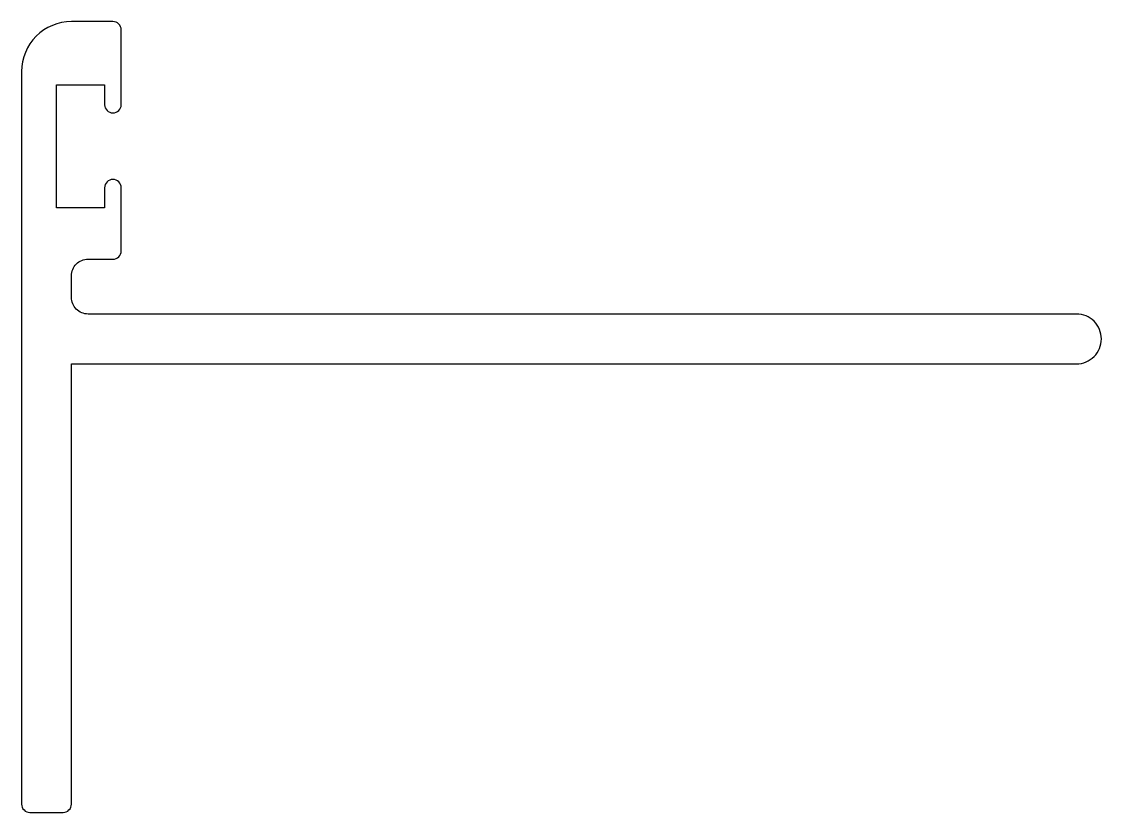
# Model space of a CAD drawing. Extents: x 286.2 to 351.2, y 593.1 to 640.7.
import ezdxf

# ---------------------------------------------------------------- set-up
doc = ezdxf.new("R2010")
doc.units = 0
doc.layers.add('_ER_', color=3, linetype='CONTINUOUS')

msp = doc.modelspace()

# ---------------------------------------------------------------- linework, layer by layer
at = {"layer": '_ER_', "color": 0}
msp.add_lwpolyline([(292.208, 630.686, 1), (291.208, 630.686), (291.208, 629.486), (288.308, 629.486), (288.308, 636.886), (291.208, 636.886), (291.208, 635.686, 1), (292.208, 635.686), (292.208, 640.186, 0.414214), (291.708, 640.686), (289.208, 640.686, 0.414214), (286.208, 637.686), (286.208, 593.586, 0.414214), (286.708, 593.086), (288.708, 593.086, 0.414214), (289.208, 593.586), (289.208, 620.086), (349.708, 620.086, 0.414214), (351.208, 621.586, 0.414214), (349.708, 623.086), (290.208, 623.086, -0.414214), (289.208, 624.086), (289.208, 625.386, -0.414214), (290.208, 626.386), (291.708, 626.386, 0.414214), (292.208, 626.886)], format="xyb", close=True, dxfattribs=at)

doc.saveas('drawing.dxf')
